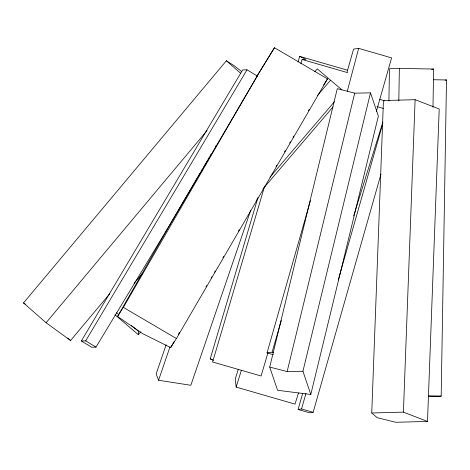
<?xml version="1.0" encoding="UTF-8"?>
<svg xmlns="http://www.w3.org/2000/svg" width="470" height="470" viewBox="0 0 470 470"><rect width="100%" height="100%" fill="white"/><g stroke="black" fill="none" stroke-linecap="round" stroke-linejoin="round"><path stroke-width="0.7" d="M388.907 100.997L389.454 68.732L399.359 68.409L433.622 69.043L432.982 107.178M398.819 100.68L399.359 68.409M428.235 396.392L437.729 396.568L441.183 396.057L446.5 79.976L433.352 79.73M371.747 412.983L383.45 100.533L415.116 99.693L439.203 108.987L427.5 421.431L395.834 422.277L377.257 417.73L371.747 412.983L403.413 412.137L427.5 421.431M403.413 412.137L415.116 99.693M269.715 367.076L337.278 88.683L354.709 93.154L370.495 92.86L378.362 116.078L310.793 394.471L277.576 390.288L269.715 367.076L287.147 371.547L302.933 371.253L310.793 394.471M287.147 371.547L354.709 93.154M302.933 371.253L370.495 92.86M347.306 91.186L358.657 48.363L391.604 57.886L376.341 111.461M273.405 354.68L267.036 352.923L310.406 200.667M347.154 71.669L353.581 49.115L358.657 48.363M381.005 174.059L313.137 412.308L309.683 412.819L298.092 409.47L302.704 393.278M298.092 409.47L301.546 408.959L305.958 393.455M338.259 279.991L382.797 123.54M267.036 352.923L272.112 352.171L281.289 320.511M213.292 360.384L210.208 358.886L257.654 198.493M298.027 62.011L299.696 56.382L347.453 70.189M264.639 186.12L212.61 361.994L261.073 376L267.941 352.788M300.847 63.709L302.098 59.49L305.858 59.373L299.696 56.382M238.308 369.22L235.253 379.02L236.146 387.092L295.013 404.112L298.497 392.92M236.146 387.092L241.38 370.295M353.634 215.936L382.88 122.053M166.116 344.804L156.157 373.914L158.572 380.254L190.844 385.282L250.586 210.63M158.572 380.254L169.952 346.983M256.89 76.169L274.457 47.723L327.52 78.878L176.42 338.541L170.645 347.594L142.557 333.6L117.582 316.439L170.422 223.826L200.678 172.061M274.457 47.723L256.896 76.457L123.357 307.38L117.582 316.439M257.307 76.04L170.422 223.826L95.986 347.113L91.638 347.23L81.334 340.991L242.655 69.924L247.003 69.807L257.307 76.04L256.896 76.457M170.645 347.594L174.329 341.261M178.383 334.299L179.487 332.396M206.025 286.8L206.759 285.531M211.183 277.935L211.923 276.666M214.502 272.23L215.237 270.967M222.974 257.666L223.714 256.397M238.454 231.064L239.189 229.801M256.879 199.398L257.989 197.5M276.043 166.468L276.783 165.199M284.52 151.898L285.261 150.635M289.679 143.033L290.419 141.77M292.998 137.334L293.732 136.065M308.473 110.738L309.213 109.469M201.413 170.798L202.523 168.906M203.257 167.643L203.998 166.38M204.738 165.117L205.842 163.225M206.583 161.962L207.317 160.699M208.057 159.436L209.162 157.544M209.902 156.281L211.007 154.383M215.436 146.81L216.177 145.547M81.334 340.991L85.681 340.873L247.003 69.807M323.666 84.917L327.52 78.878M109.639 293.879L70.571 340.515L46.084 322.726L23.5 302.95L226.376 60.765L233.907 65.559L241.821 71.622M46.084 322.726L207.064 130.548M134.073 283.222L142.663 273.176M314.882 71.669L317.268 68.879L341.843 89.823M317.509 95.463L330.387 80.394M270.009 177.131L334.411 101.773M114.933 314.759L138.35 334.681L140.736 331.89M262.865 188.993L332.995 106.937M431.566 69.349L433.622 69.043M445.119 80.176L446.5 79.976M428.769 395.828L441.183 396.057M302.098 59.49L347.747 72.686M376.999 106.608L383.309 108.429M272.112 352.171L273.517 352.576M210.208 358.886L212.317 359.497M301.546 408.959L313.137 412.308M379.766 99.27L384.548 100.903M123.357 307.38L176.42 338.541M85.681 340.873L95.986 347.113M23.5 302.95L25.239 304.061M131.248 325.352L138.339 331.191L138.35 334.681M226.376 60.765L240.693 73.302M116.501 312.738L118.693 314.653M67.815 338.106L70.571 340.515"/></g></svg>
